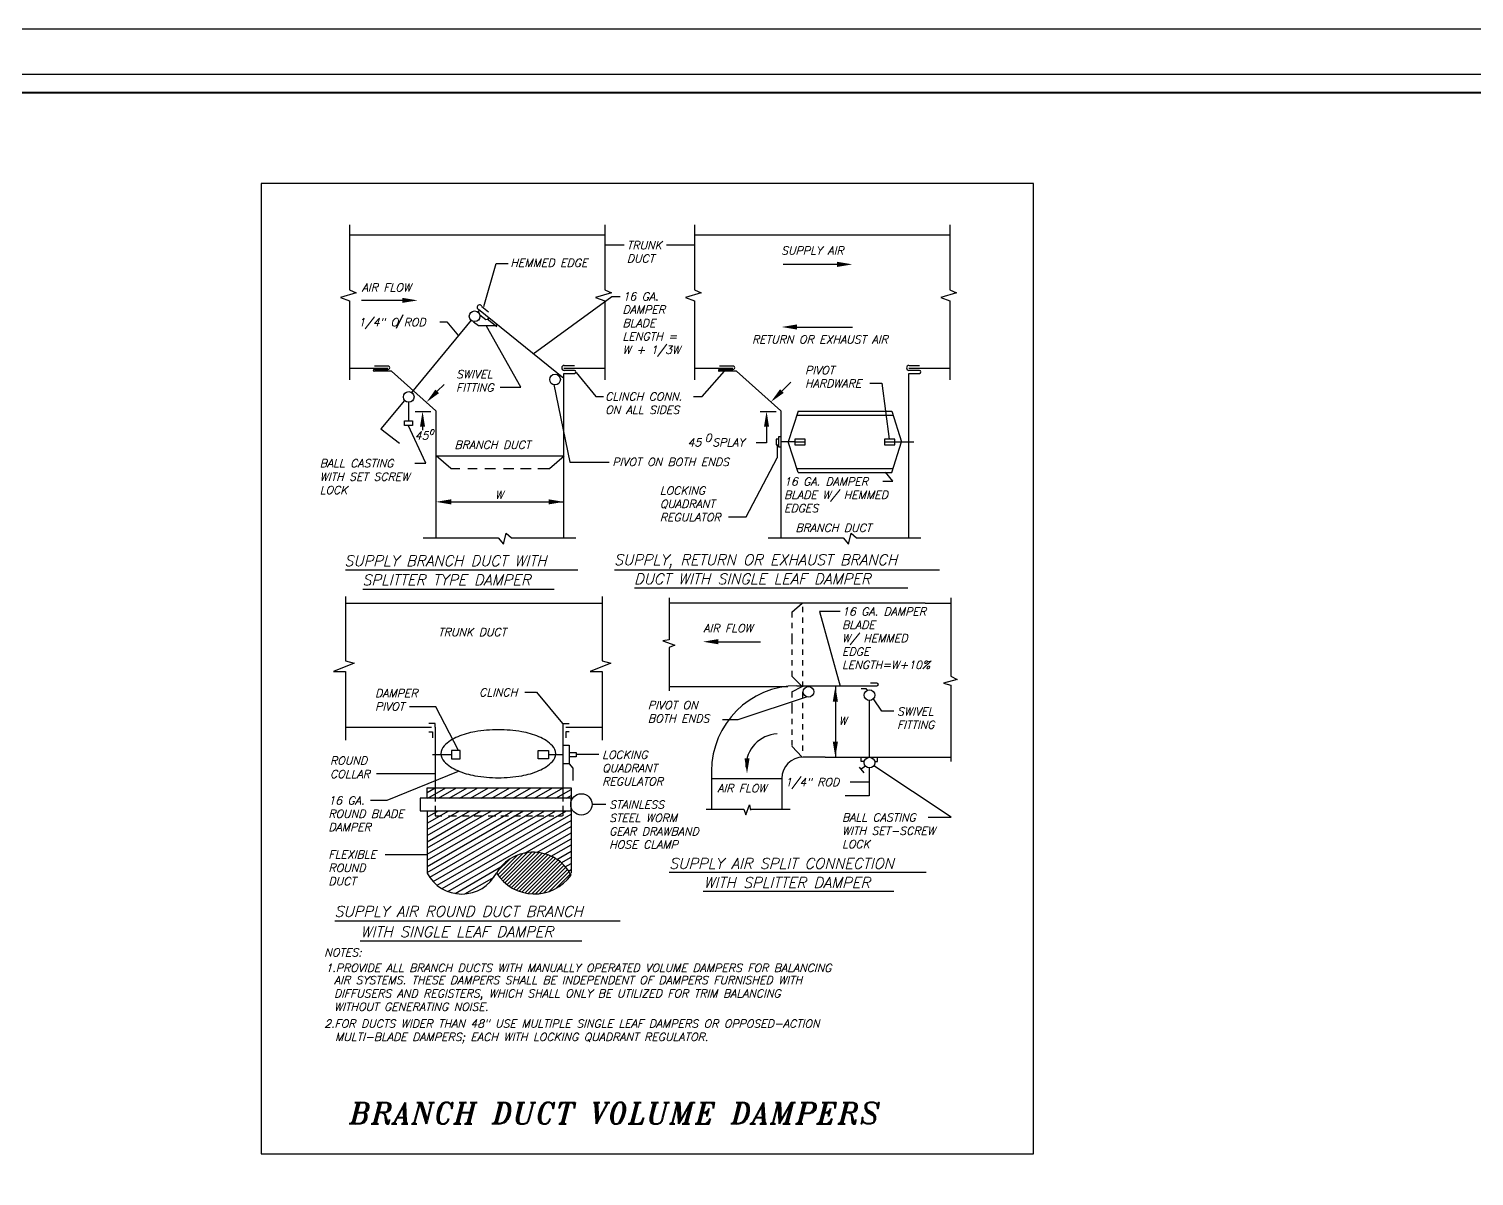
# Model space of a CAD drawing. Extents: x -730 to 2784, y 160 to 852.
# Drawn here: x -714.76 to -699.62, y 266.15 to 278.18 of the extents above; entities that cross this region are included whole.
import ezdxf

# ---------------------------------------------------------------- set-up
doc = ezdxf.new("R2010")
doc.units = 0
doc.header["$MEASUREMENT"] = 0
doc.layers.add('2', color=2, linetype='Continuous', lineweight=25)
for name, color, linetype in [('4', 1, 'Continuous'), ('fram', 252, 'Continuous'), ('M_HV_TABLE', 140, 'Continuous'), ('WALL', 4, 'Continuous')]:
    doc.layers.add(name, color=color, linetype=linetype)
doc.styles.add('ROMANC', font='italict.shx')

msp = doc.modelspace()

# ---------------------------------------------------------------- linework, layer by layer
for p, q in [((-710.589, 270.17), (-710.504, 270.219)), ((-710.581, 270.11), (-710.392, 270.219)), ((-710.469, 270.11), (-710.281, 270.219)), ((-710.358, 270.11), (-710.169, 270.219)), ((-710.246, 270.11), (-710.057, 270.219)), ((-710.134, 270.11), (-709.945, 270.219)), ((-710.022, 270.11), (-709.833, 270.219)), ((-709.91, 270.11), (-709.721, 270.219)), ((-709.798, 270.11), (-709.61, 270.219)), ((-709.687, 270.11), (-709.498, 270.219)), ((-709.575, 270.11), (-709.386, 270.219)), ((-709.463, 270.11), (-709.274, 270.219)), ((-709.351, 270.11), (-709.162, 270.219)), ((-709.239, 270.11), (-709.081, 270.201)), ((-709.127, 270.11), (-709.081, 270.137)), ((-710.589, 269.331), (-709.466, 269.979)), ((-710.589, 269.395), (-709.578, 269.979)), ((-710.589, 269.46), (-709.689, 269.979)), ((-710.589, 269.524), (-709.801, 269.979)), ((-710.589, 269.589), (-709.913, 269.979)), ((-710.589, 269.654), (-710.025, 269.979)), ((-710.589, 269.718), (-710.137, 269.979)), ((-710.589, 269.783), (-710.249, 269.979)), ((-710.589, 269.847), (-710.36, 269.979)), ((-710.589, 269.912), (-710.472, 269.979)), ((-710.589, 269.976), (-710.584, 269.979)), ((-710.562, 269.281), (-709.354, 269.979)), ((-710.527, 269.237), (-709.242, 269.979)), ((-710.484, 269.197), (-709.13, 269.979)), ((-710.433, 269.162), (-709.081, 269.943)), ((-710.373, 269.133), (-709.081, 269.878)), ((-709.564, 269.535), (-709.081, 269.814)), ((-709.44, 269.542), (-709.081, 269.749)), ((-709.355, 269.526), (-709.081, 269.685)), ((-709.288, 269.501), (-709.081, 269.62)), ((-709.85, 269.345), (-709.727, 269.468)), ((-709.849, 269.306), (-709.643, 269.512)), ((-709.832, 269.283), (-709.585, 269.53)), ((-709.814, 269.262), (-709.536, 269.54)), ((-709.795, 269.242), (-709.493, 269.543)), ((-709.774, 269.223), (-709.454, 269.543)), ((-709.752, 269.205), (-709.418, 269.539)), ((-709.729, 269.189), (-709.384, 269.534)), ((-709.705, 269.173), (-709.353, 269.526)), ((-709.68, 269.159), (-709.323, 269.516)), ((-709.653, 269.146), (-709.295, 269.504)), ((-709.624, 269.135), (-709.268, 269.491)), ((-709.595, 269.126), (-709.243, 269.477)), ((-709.563, 269.118), (-709.219, 269.461)), ((-709.529, 269.112), (-709.197, 269.444)), ((-709.231, 269.469), (-709.081, 269.556)), ((-709.183, 269.432), (-709.081, 269.491)), ((-710.297, 269.112), (-709.815, 269.39)), ((-710.194, 269.107), (-709.887, 269.284)), ((-709.493, 269.108), (-709.176, 269.426)), ((-709.455, 269.107), (-709.156, 269.406)), ((-709.412, 269.11), (-709.137, 269.386)), ((-709.365, 269.118), (-709.119, 269.364)), ((-709.31, 269.133), (-709.103, 269.34)), ((-709.24, 269.164), (-709.088, 269.316)), ((-709.142, 269.391), (-709.081, 269.426)), ((-709.107, 269.347), (-709.081, 269.362))]:
    msp.add_line(p, q)
at = {"layer": '2', "color": 0}
for p, q in [((-711.392, 276.018), (-708.726, 276.018)), ((-707.777, 276.018), (-705.11, 276.018)), ((-710.056, 275.204), (-710.039, 275.226)), ((-709.156, 274.509), (-710.05, 275.235)), ((-710.016, 275.266), (-709.947, 275.21)), ((-710.749, 274.363), (-710.124, 275.122)), ((-711.392, 274.62), (-711.001, 274.62)), ((-711.001, 274.64), (-711.139, 274.64)), ((-711.139, 274.605), (-711.001, 274.605)), ((-710.963, 274.586), (-711.139, 274.586)), ((-710.963, 274.586), (-710.498, 274.173)), ((-709.156, 274.62), (-708.726, 274.62)), ((-709.155, 274.648), (-709.044, 274.648)), ((-709.044, 274.594), (-709.155, 274.594)), ((-707.777, 274.62), (-707.385, 274.62)), ((-707.386, 274.64), (-707.524, 274.64)), ((-707.524, 274.605), (-707.386, 274.605)), ((-707.347, 274.586), (-707.524, 274.586)), ((-707.347, 274.586), (-706.882, 274.173)), ((-705.54, 274.62), (-705.11, 274.62)), ((-705.539, 274.648), (-705.429, 274.648)), ((-705.429, 274.594), (-705.539, 274.594)), ((-709.156, 272.839), (-709.156, 274.564)), ((-709.156, 274.564), (-709.044, 274.564)), ((-705.54, 274.564), (-705.428, 274.564)), ((-705.54, 272.839), (-705.54, 274.564)), ((-710.825, 274.281), (-711.073, 273.983)), ((-710.498, 274.173), (-710.498, 272.839)), ((-706.882, 274.173), (-706.882, 272.839)), ((-711.073, 273.983), (-710.88, 273.834)), ((-706.736, 273.847), (-706.879, 273.847)), ((-705.683, 273.847), (-705.487, 273.847)), ((-706.922, 273.816), (-706.922, 273.678)), ((-711.446, 272.504), (-709.011, 272.504)), ((-708.627, 272.506), (-705.22, 272.506)), ((-708.415, 272.315), (-705.551, 272.315)), ((-711.443, 272.155), (-708.753, 272.155)), ((-711.263, 272.3), (-709.258, 272.3)), ((-705.371, 272.155), (-708.053, 272.155)), ((-705.371, 272.155), (-705.101, 272.155)), ((-708.047, 271.282), (-706.81, 271.282)), ((-706.712, 271.288), (-705.875, 271.288)), ((-706.041, 271.26), (-705.992, 271.26)), ((-705.992, 271.26), (-705.977, 271.241)), ((-705.875, 271.318), (-705.944, 271.318)), ((-705.957, 271.135), (-705.957, 270.538)), ((-711.443, 270.855), (-710.543, 270.855)), ((-710.506, 270.895), (-710.571, 270.895)), ((-710.571, 270.807), (-710.534, 270.807)), ((-710.534, 270.807), (-710.534, 270.742)), ((-710.506, 270.855), (-710.506, 270.895)), ((-710.506, 270.855), (-710.506, 270.075)), ((-709.165, 270.855), (-709.165, 270.895)), ((-709.165, 270.895), (-709.099, 270.895)), ((-709.165, 270.075), (-709.165, 270.855)), ((-709.136, 270.855), (-708.754, 270.855)), ((-709.099, 270.807), (-709.136, 270.807)), ((-709.136, 270.807), (-709.136, 270.742)), ((-710.534, 270.568), (-710.335, 270.568)), ((-709.317, 270.568), (-709.165, 270.568)), ((-706.418, 270.541), (-706.649, 270.541)), ((-706.418, 270.541), (-705.104, 270.541)), ((-709.099, 270.47), (-709.063, 270.426)), ((-709.063, 270.426), (-709.063, 270.296)), ((-707.608, 270.394), (-707.608, 269.995)), ((-705.957, 270.427), (-705.957, 270.136)), ((-710.589, 270.219), (-709.081, 270.219)), ((-710.589, 270.11), (-710.589, 270.219)), ((-709.081, 270.219), (-709.081, 270.11)), ((-707.608, 270.317), (-706.872, 270.317)), ((-706.872, 270.317), (-706.872, 270.088)), ((-710.589, 270.11), (-710.662, 270.11)), ((-710.662, 270.11), (-710.662, 269.979)), ((-709.081, 270.11), (-710.589, 270.11)), ((-709.081, 269.979), (-709.081, 270.11)), ((-706.872, 270.098), (-706.872, 269.995)), ((-705.957, 270.136), (-706.208, 270.136)), ((-710.662, 269.979), (-709.081, 269.979)), ((-710.589, 269.979), (-710.589, 269.325)), ((-710.506, 270.032), (-710.506, 269.927)), ((-710.506, 269.927), (-710.436, 269.927)), ((-710.364, 269.925), (-710.283, 269.925)), ((-710.22, 269.925), (-710.149, 269.925)), ((-710.095, 269.925), (-710.014, 269.925)), ((-709.951, 269.925), (-709.87, 269.925)), ((-709.816, 269.925), (-709.736, 269.925)), ((-709.682, 269.925), (-709.61, 269.925)), ((-709.556, 269.925), (-709.484, 269.925)), ((-709.439, 269.925), (-709.367, 269.925)), ((-709.314, 269.925), (-709.26, 269.925)), ((-709.215, 269.925), (-709.17, 269.925)), ((-709.165, 269.927), (-709.165, 270.032)), ((-709.081, 269.979), (-709.081, 269.325)), ((-708.052, 269.335), (-705.359, 269.335)), ((-707.698, 269.134), (-705.7, 269.134)), ((-711.555, 268.824), (-708.565, 268.824)), ((-711.292, 268.614), (-708.967, 268.614))]:
    msp.add_line(p, q, dxfattribs=at)
for centre, radius, start, end in [((-710.04, 275.257), 0.0254, 21.5558, 239.6468), ((-711.143, 274.595), 0.0101, 69.6236, 290.3764), ((-710.999, 274.623), 0.0178, 261.6849, 98.3151), ((-709.152, 274.621), 0.0272, 95.4526, 264.5474), ((-709.044, 274.579), 0.0148, 271.6138, 88.3862), ((-707.527, 274.595), 0.0101, 69.6236, 290.3764), ((-707.383, 274.623), 0.0178, 261.6849, 98.3151), ((-705.537, 274.621), 0.0272, 95.4526, 264.5474), ((-705.429, 274.579), 0.0148, 271.6138, 88.3862), ((-706.714, 270.394), 0.895, 90, 180), ((-705.875, 271.303), 0.0149, 270, 90), ((-706.649, 270.317), 0.224, 90, 180), ((-709.478, 269.096), 0.448, 27.6387, 149.1642), ((-710.226, 269.516), 0.41, 207.6995, 332.3005), ((-709.464, 269.579), 0.472, 212.5749, 324.228)]:
    msp.add_arc(centre, radius, start, end, dxfattribs=at)
at = {"layer": '4', "color": 0}
for p, q in [((-711.402, 276.12), (-711.402, 275.441)), ((-708.726, 276.12), (-708.726, 275.441)), ((-707.786, 276.12), (-707.786, 275.441)), ((-705.11, 276.12), (-705.11, 275.441)), ((-708.731, 275.911), (-708.523, 275.911)), ((-708.082, 275.911), (-707.784, 275.911)), ((-709.996, 275.266), (-709.866, 275.716)), ((-709.866, 275.716), (-709.741, 275.716)), ((-706.293, 275.707), (-706.859, 275.707)), ((-711.333, 275.408), (-711.498, 275.358)), ((-711.498, 275.358), (-711.402, 275.325)), ((-711.402, 275.441), (-711.333, 275.408)), ((-709.477, 274.769), (-708.653, 275.369)), ((-708.657, 275.408), (-708.823, 275.358)), ((-708.823, 275.358), (-708.726, 275.325)), ((-708.726, 275.441), (-708.657, 275.408)), ((-708.653, 275.369), (-708.565, 275.369)), ((-707.717, 275.408), (-707.883, 275.358)), ((-707.883, 275.358), (-707.786, 275.325)), ((-707.786, 275.441), (-707.717, 275.408)), ((-705.041, 275.408), (-705.207, 275.358)), ((-705.207, 275.358), (-705.11, 275.325)), ((-705.11, 275.441), (-705.041, 275.408)), ((-711.402, 275.325), (-711.402, 274.496)), ((-710.85, 275.329), (-711.276, 275.329)), ((-708.726, 275.325), (-708.726, 274.496)), ((-707.786, 275.325), (-707.786, 274.496)), ((-705.11, 275.325), (-705.11, 274.496)), ((-710.843, 275.176), (-710.913, 275.036)), ((-710.455, 275.105), (-710.383, 275.105)), ((-710.383, 275.105), (-710.259, 274.959)), ((-710.102, 275.106), (-710.051, 275.066)), ((-710.051, 275.066), (-709.872, 275.066)), ((-709.973, 275.125), (-710.036, 275.175)), ((-709.95, 275.129), (-709.973, 275.125)), ((-709.607, 274.419), (-709.967, 275.059)), ((-709.961, 275.137), (-709.86, 275.056)), ((-709.942, 275.148), (-709.954, 275.133)), ((-709.867, 275.062), (-709.855, 275.077)), ((-706.712, 275.05), (-706.132, 275.05)), ((-707.706, 274.322), (-707.472, 274.587)), ((-710.483, 274.376), (-710.41, 274.449)), ((-709.263, 274.449), (-709.094, 273.633)), ((-709.029, 274.572), (-708.822, 274.322)), ((-706.872, 274.378), (-706.779, 274.471)), ((-705.95, 274.463), (-705.824, 274.463)), ((-705.824, 274.463), (-705.747, 273.875)), ((-709.823, 274.419), (-709.607, 274.419)), ((-708.822, 274.322), (-708.74, 274.322)), ((-707.799, 274.322), (-707.706, 274.322)), ((-710.783, 274.264), (-710.783, 274.066)), ((-710.714, 274.165), (-710.549, 274.165)), ((-707.099, 274.165), (-706.933, 274.165)), ((-706.7, 274.168), (-706.807, 273.847)), ((-706.714, 274.125), (-705.706, 274.125)), ((-706.7, 274.168), (-705.719, 274.168)), ((-705.719, 274.168), (-705.619, 273.847)), ((-710.825, 274.066), (-710.742, 274.066)), ((-710.825, 274.016), (-710.825, 274.066)), ((-710.742, 274.016), (-710.825, 274.016)), ((-710.601, 273.624), (-710.789, 274.021)), ((-710.742, 274.066), (-710.742, 274.016)), ((-710.637, 274.005), (-710.637, 273.969)), ((-707.032, 274.005), (-707.032, 273.836)), ((-707.032, 273.836), (-707.141, 273.836)), ((-706.908, 273.875), (-706.933, 273.875)), ((-706.933, 273.875), (-706.933, 273.816)), ((-706.882, 273.898), (-706.908, 273.898)), ((-706.908, 273.898), (-706.908, 273.793)), ((-706.7, 273.526), (-706.807, 273.847)), ((-706.736, 273.875), (-706.736, 273.816)), ((-706.629, 273.875), (-706.736, 273.875)), ((-706.736, 273.847), (-706.629, 273.847)), ((-706.629, 273.816), (-706.629, 273.875)), ((-705.689, 273.875), (-705.795, 273.875)), ((-705.795, 273.875), (-705.795, 273.816)), ((-705.795, 273.847), (-705.689, 273.847)), ((-705.719, 273.526), (-705.619, 273.847)), ((-705.689, 273.816), (-705.689, 273.875)), ((-710.493, 273.701), (-709.154, 273.701)), ((-710.342, 273.568), (-710.493, 273.701)), ((-709.306, 273.568), (-709.154, 273.701)), ((-707.247, 273.061), (-706.922, 273.678)), ((-706.933, 273.816), (-706.908, 273.816)), ((-706.908, 273.793), (-706.882, 273.793)), ((-706.736, 273.816), (-706.629, 273.816)), ((-705.795, 273.816), (-705.689, 273.816)), ((-710.717, 273.624), (-710.601, 273.624)), ((-710.342, 273.568), (-710.245, 273.568)), ((-710.162, 273.568), (-710.065, 273.568)), ((-709.983, 273.568), (-709.872, 273.568)), ((-709.789, 273.568), (-709.679, 273.568)), ((-709.61, 273.568), (-709.499, 273.568)), ((-709.43, 273.568), (-709.306, 273.568)), ((-709.094, 273.633), (-708.682, 273.633)), ((-706.714, 273.568), (-705.706, 273.568)), ((-706.7, 273.526), (-705.719, 273.526)), ((-705.708, 273.435), (-705.785, 273.528)), ((-705.813, 273.435), (-705.708, 273.435)), ((-710.336, 273.217), (-709.156, 273.217)), ((-707.431, 273.061), (-707.247, 273.061)), ((-710.632, 272.839), (-709.844, 272.839)), ((-709.844, 272.839), (-709.789, 272.773)), ((-709.789, 272.773), (-709.762, 272.889)), ((-709.762, 272.889), (-709.706, 272.839)), ((-709.706, 272.839), (-709.03, 272.839)), ((-707.016, 272.839), (-706.229, 272.839)), ((-706.229, 272.839), (-706.174, 272.773)), ((-706.174, 272.773), (-706.146, 272.889)), ((-706.146, 272.889), (-706.091, 272.839)), ((-706.091, 272.839), (-705.414, 272.839)), ((-711.443, 272.224), (-711.443, 271.549)), ((-708.754, 272.224), (-708.754, 271.549)), ((-708.052, 272.212), (-708.052, 271.771)), ((-706.767, 272.06), (-706.659, 272.154)), ((-705.101, 272.212), (-705.101, 271.388)), ((-706.767, 272.06), (-706.767, 272.004)), ((-706.655, 272.116), (-706.655, 272.06)), ((-706.655, 272.004), (-706.655, 271.948)), ((-706.261, 272.068), (-706.477, 272.068)), ((-706.477, 272.068), (-706.259, 271.284)), ((-706.767, 271.948), (-706.767, 271.892)), ((-706.655, 271.892), (-706.655, 271.836)), ((-708.052, 271.771), (-708.12, 271.759)), ((-708.12, 271.759), (-707.994, 271.713)), ((-707.994, 271.713), (-708.052, 271.689)), ((-707.537, 271.751), (-707.097, 271.751)), ((-706.767, 271.836), (-706.767, 271.724)), ((-706.655, 271.78), (-706.655, 271.724)), ((-711.443, 271.549), (-711.352, 271.527)), ((-708.754, 271.549), (-708.663, 271.527)), ((-708.052, 271.689), (-708.052, 271.237)), ((-706.767, 271.668), (-706.767, 271.612)), ((-706.767, 271.556), (-706.767, 271.501)), ((-706.655, 271.668), (-706.655, 271.612)), ((-706.655, 271.556), (-706.655, 271.501)), ((-711.352, 271.527), (-711.57, 271.44)), ((-711.57, 271.44), (-711.443, 271.44)), ((-711.443, 271.44), (-711.443, 270.72)), ((-708.663, 271.527), (-708.881, 271.44)), ((-708.881, 271.44), (-708.754, 271.44)), ((-708.754, 271.44), (-708.754, 270.72)), ((-706.767, 271.445), (-706.767, 271.389)), ((-706.655, 271.445), (-706.655, 271.389)), ((-706.766, 271.388), (-706.659, 271.283)), ((-706.766, 271.225), (-706.659, 271.283)), ((-706.714, 271.288), (-706.712, 271.288)), ((-706.655, 271.333), (-706.655, 271.277)), ((-706.311, 271.283), (-706.311, 270.541)), ((-705.033, 271.353), (-705.178, 271.318)), ((-705.178, 271.318), (-705.101, 271.295)), ((-705.101, 271.388), (-705.033, 271.353)), ((-705.101, 271.295), (-705.101, 270.494)), ((-709.566, 271.222), (-709.444, 271.222)), ((-709.444, 271.222), (-709.172, 270.895)), ((-707.331, 270.935), (-706.604, 271.175)), ((-706.767, 271.221), (-706.767, 271.165)), ((-706.767, 271.109), (-706.767, 270.997)), ((-706.655, 271.221), (-706.655, 271.165)), ((-706.655, 271.109), (-706.655, 271.053)), ((-705.823, 271.022), (-705.913, 271.152)), ((-710.498, 271.069), (-710.773, 271.069)), ((-710.262, 270.611), (-710.498, 271.069)), ((-706.655, 270.997), (-706.655, 270.941)), ((-705.7, 271.022), (-705.823, 271.022)), ((-707.494, 270.935), (-707.331, 270.935)), ((-706.767, 270.941), (-706.767, 270.886)), ((-706.767, 270.83), (-706.767, 270.774)), ((-706.655, 270.886), (-706.655, 270.83)), ((-709.165, 270.666), (-709.099, 270.666)), ((-709.099, 270.666), (-709.099, 270.47)), ((-706.767, 270.718), (-706.767, 270.662)), ((-706.766, 270.657), (-706.659, 270.541)), ((-706.655, 270.774), (-706.655, 270.718)), ((-706.655, 270.662), (-706.655, 270.606)), ((-710.335, 270.611), (-710.335, 270.524)), ((-710.244, 270.611), (-710.335, 270.611)), ((-710.335, 270.524), (-710.244, 270.524)), ((-710.244, 270.524), (-710.244, 270.611)), ((-709.426, 270.524), (-709.426, 270.611)), ((-709.426, 270.611), (-709.317, 270.611)), ((-709.317, 270.524), (-709.426, 270.524)), ((-709.317, 270.611), (-709.317, 270.524)), ((-709.099, 270.589), (-709.027, 270.589)), ((-709.027, 270.545), (-709.099, 270.545)), ((-709.027, 270.589), (-709.027, 270.545)), ((-708.79, 270.568), (-709.027, 270.568)), ((-706.041, 270.494), (-706.041, 270.541)), ((-706.008, 270.494), (-706.041, 270.494)), ((-705.899, 270.494), (-705.871, 270.494)), ((-705.871, 270.494), (-705.871, 270.541)), ((-711.121, 270.371), (-710.506, 270.371)), ((-711.007, 270.088), (-710.262, 270.393)), ((-709.099, 270.47), (-709.165, 270.47)), ((-706.06, 270.436), (-706.012, 270.378)), ((-705.995, 270.445), (-706.041, 270.413)), ((-705.096, 269.91), (-705.907, 270.451)), ((-706.156, 270.281), (-705.957, 270.281)), ((-711.181, 270.088), (-711.007, 270.088)), ((-708.718, 270.045), (-708.86, 270.045)), ((-707.249, 269.937), (-707.211, 270.042)), ((-707.211, 270.042), (-707.201, 269.984)), ((-707.665, 269.995), (-707.269, 269.995)), ((-707.269, 269.995), (-707.249, 269.937)), ((-707.201, 269.995), (-706.785, 269.995)), ((-705.34, 269.91), (-705.096, 269.91)), ((-711.028, 269.521), (-710.589, 269.521))]:
    msp.add_line(p, q, dxfattribs=at)
msp.add_lwpolyline([(-709.843, 270.828, 0.042948), (-710.088, 270.807, 0.056248), (-710.268, 270.755, 0.098878), (-710.411, 270.659, 0.197542), (-710.444, 270.577, 0.197542), (-710.411, 270.495, 0.098878), (-710.268, 270.399, 0.056248), (-710.088, 270.346, 0.042948), (-709.843, 270.325, 0.042948), (-709.598, 270.346, 0.056248), (-709.418, 270.399, 0.098878), (-709.276, 270.495, 0.197542), (-709.242, 270.577, 0.197542), (-709.276, 270.659, 0.098878), (-709.418, 270.755, 0.056248), (-709.598, 270.807, 0.042948)], format="xyb", close=True, dxfattribs=at)
for centre, radius in [((-710.091, 275.162), 0.0559), ((-709.249, 274.499), 0.0559), ((-710.782, 274.317), 0.0559), ((-706.592, 271.225), 0.0559), ((-705.953, 271.19), 0.0559), ((-705.953, 270.483), 0.0559), ((-708.972, 270.045), 0.112)]:
    msp.add_circle(centre, radius, dxfattribs=at)
msp.add_arc((-706.905, 270.441), 0.344, 92.5088, 180.7644, dxfattribs=at)
for points in [[(-706.293, 275.734), (-706.293, 275.68), (-706.132, 275.707)], [(-710.85, 275.356), (-710.85, 275.303), (-710.689, 275.329)], [(-706.712, 275.023), (-706.712, 275.077), (-706.873, 275.05)], [(-710.464, 274.357), (-710.502, 274.395), (-710.596, 274.262)], [(-706.853, 274.359), (-706.891, 274.397), (-706.987, 274.264)], [(-710.664, 274.005), (-710.611, 274.005), (-710.637, 274.166)], [(-707.059, 274.005), (-707.006, 274.005), (-707.032, 274.166)], [(-710.336, 273.19), (-710.336, 273.244), (-710.497, 273.217)], [(-709.317, 273.244), (-709.317, 273.19), (-709.156, 273.217)], [(-707.537, 271.724), (-707.537, 271.778), (-707.698, 271.751)], [(-706.338, 271.122), (-706.284, 271.122), (-706.311, 271.283)], [(-706.284, 270.702), (-706.338, 270.702), (-706.311, 270.541)], [(-707.21, 270.528), (-707.263, 270.528), (-707.237, 270.367)]]:
    msp.add_solid(points, dxfattribs=at)
at = {"layer": 'fram'}
msp.add_line((-665.384, 277.698), (-729.43, 277.698), dxfattribs=at)
for points in [[(-729.907, 278.175), (-664.907, 278.175), (-664.907, 240.175), (-729.907, 240.175)], [(-672.961, 277.698), (-729.43, 277.698), (-729.43, 240.652), (-672.961, 240.652)]]:
    msp.add_lwpolyline(points, close=True, dxfattribs=at)
at = {"layer": 'M_HV_TABLE', "color": 7, "ltscale": 50}
msp.add_lwpolyline([(-704.234, 276.553), (-712.33, 276.553), (-712.33, 266.381), (-704.234, 266.381)], close=True, dxfattribs=at)
at = {"layer": 'WALL', "linetype": 'Continuous'}
msp.add_lwpolyline([(-673.153, 277.506, 0.0192, 0.0192, 0), (-729.238, 277.506, 0.0192, 0.0192, 0), (-729.238, 240.844, 0.0192, 0.0192, 0), (-673.153, 240.844, 0.0192, 0.0192, 0)], format="xyseb", close=True, dxfattribs=at)

# ---------------------------------------------------------------- texts
at = {"layer": '2', "color": 0, "style": 'ROMANC'}
for s, height, p in [('SUPPLY BRANCH DUCT WITH', 0.11183, (-711.457, 272.543)), ('SUPPLY, RETURN OR EXHAUST BRANCH', 0.11183, (-708.631, 272.554)), ('DUCT WITH SINGLE LEAF DAMPER', 0.11183, (-708.42, 272.354)), ('SPLITTER TYPE DAMPER', 0.11183, (-711.269, 272.343)), ('SUPPLY AIR SPLIT CONNECTION', 0.11183, (-708.053, 269.37)), ('WITH SPLITTER DAMPER', 0.11183, (-707.692, 269.169)), ('SUPPLY AIR ROUND DUCT BRANCH', 0.11183, (-711.56, 268.868)), ('WITH SINGLE LEAF DAMPER', 0.11183, (-711.287, 268.655)), ('BRANCH DUCT VOLUME DAMPERS', 0.22365, (-711.405, 266.698))]:
    msp.add_text(s, height=height, dxfattribs=at).set_placement(p)
at = {"layer": '4', "color": 0, "style": 'ROMANC'}
for s, height, p in [('TRUNK', 0.0839, (-708.496, 275.865)), ('DUCT', 0.0839, (-708.496, 275.726)), ('SUPPLY AIR', 0.0839, (-706.879, 275.809)), ('HEMMED EDGE', 0.08387, (-709.717, 275.681)), ('AIR FLOW', 0.0839, (-711.274, 275.423)), ('16 GA.', 0.0839, (-708.541, 275.329)), ('DAMPER', 0.0839, (-708.541, 275.19)), ('1/4" O ROD', 0.0839, (-711.31, 275.058)), ('BLADE', 0.0839, (-708.541, 275.05)), ('LENGTH =', 0.0839, (-708.541, 274.91)), ('RETURN OR EXHAUST AIR', 0.08387, (-707.185, 274.878)), ('W + 1/3W', 0.0839, (-708.541, 274.769)), ('SWIVEL', 0.0839, (-710.285, 274.513)), ('PIVOT', 0.0839, (-706.628, 274.555)), ('FITTING', 0.0839, (-710.285, 274.373)), ('HARDWARE', 0.0839, (-706.628, 274.416)), ('CLINCH CONN.', 0.08387, (-708.723, 274.279)), ('ON ALL SIDES', 0.08387, (-708.723, 274.139)), ('0', 0.0559, (-710.566, 273.921)), ('45', 0.0839, (-710.719, 273.87)), ('BRANCH DUCT', 0.08387, (-710.301, 273.773)), ('45  SPLAY', 0.0839, (-707.86, 273.799)), ('0', 0.0839, (-707.68, 273.847)), ('PIVOT ON BOTH ENDS', 0.08387, (-708.648, 273.593)), ('BALL CASTING', 0.08387, (-711.715, 273.579)), ('WITH SET SCREW', 0.08387, (-711.715, 273.439)), ('LOCK', 0.0839, (-711.715, 273.299)), ('LOCKING', 0.0839, (-708.15, 273.293)), ('16 GA. DAMPER', 0.08387, (-706.849, 273.388)), ('W', 0.0839, (-709.878, 273.248)), ('QUADRANT', 0.0839, (-708.15, 273.153)), ('BLADE W/ HEMMED', 0.08387, (-706.849, 273.248)), ('REGULATOR', 0.0839, (-708.15, 273.013)), ('EDGES', 0.0839, (-706.849, 273.109)), ('BRANCH DUCT', 0.08387, (-706.728, 272.903)), ('16 GA. DAMPER', 0.08387, (-706.241, 272.025)), ('TRUNK DUCT', 0.0839, (-710.473, 271.81)), ('AIR FLOW', 0.0839, (-707.694, 271.85)), ('BLADE', 0.0839, (-706.241, 271.885)), ('W/ HEMMED', 0.0839, (-706.241, 271.745)), ('EDGE', 0.0839, (-706.241, 271.605)), ('LENGTH=W+10%', 0.08387, (-706.241, 271.466)), ('DAMPER', 0.0839, (-711.134, 271.169)), ('CLINCH', 0.0839, (-710.044, 271.178)), ('PIVOT', 0.0839, (-711.134, 271.03)), ('PIVOT ON', 0.0839, (-708.275, 271.044)), ('BOTH ENDS', 0.0839, (-708.275, 270.904)), ('W', 0.0839, (-706.277, 270.881)), ('SWIVEL', 0.0839, (-705.664, 270.978)), ('FITTING', 0.0839, (-705.664, 270.839)), ('ROUND ', 0.0839, (-711.606, 270.462)), ('LOCKING', 0.0839, (-708.754, 270.524)), ('COLLAR', 0.0839, (-711.606, 270.322)), ('QUADRANT', 0.0839, (-708.754, 270.384)), ('1/4" ROD', 0.0839, (-706.839, 270.237)), ('REGULATOR', 0.0839, (-708.754, 270.244)), ('AIR FLOW', 0.0839, (-707.548, 270.172)), ('16 GA.', 0.0839, (-711.624, 270.045)), ('STAINLESS', 0.0839, (-708.681, 270.001)), ('ROUND BLADE', 0.08387, (-711.624, 269.905)), ('STEEL WORM', 0.0839, (-708.681, 269.861)), ('BALL CASTING', 0.08387, (-706.241, 269.867)), ('DAMPER', 0.0839, (-711.624, 269.765)), ('GEAR DRAWBAND', 0.08387, (-708.681, 269.721)), ('WITH SET-SCREW', 0.08387, (-706.241, 269.727)), ('HOSE CLAMP', 0.0839, (-708.681, 269.582)), ('LOCK', 0.0839, (-706.241, 269.587)), ('FLEXIBLE', 0.0839, (-711.623, 269.478)), ('ROUND', 0.0839, (-711.623, 269.338)), ('DUCT', 0.0839, (-711.623, 269.198)), ('NOTES:', 0.0839, (-711.667, 268.452)), ('1.PROVIDE ALL BRANCH DUCTS WITH MANUALLY OPERATED VOLUME DAMPERS FOR BALANCING', 0.08387, (-711.654, 268.289)), ('AIR SYSTEMS. THESE DAMPERS SHALL BE INDEPENDENT OF DAMPERS FURNISHED WITH', 0.08387, (-711.565, 268.162)), ('DIFFUSERS AND REGISTERS, WHICH SHALL ONLY BE UTILIZED FOR TRIM BALANCING', 0.08387, (-711.565, 268.022)), ('WITHOUT GENERATING NOISE.', 0.08387, (-711.565, 267.882)), ('2.FOR DUCTS WIDER THAN 48" USE MULTIPLE SINGLE LEAF DAMPERS OR OPPOSED-ACTION', 0.08387, (-711.667, 267.705)), ('MULTI-BLADE DAMPERS; EACH WITH LOCKING QUADRANT REGULATOR.', 0.08387, (-711.554, 267.565))]:
    msp.add_text(s, height=height, dxfattribs=at).set_placement(p)

doc.saveas('drawing.dxf')
